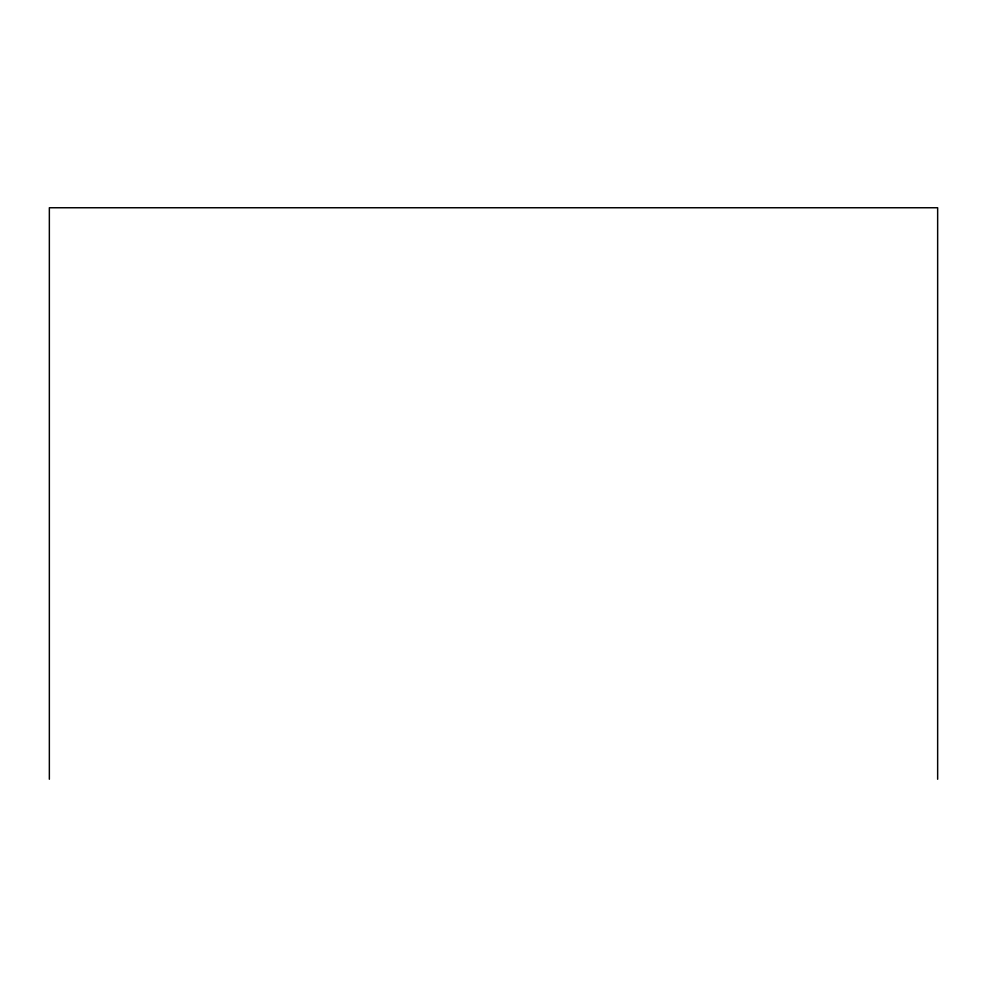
<?xml version="1.0" encoding="UTF-8"?>
<svg xmlns="http://www.w3.org/2000/svg" width="987" height="987" viewBox="0 0 987 987"><rect width="100%" height="100%" fill="white"/><g stroke="black" fill="none" stroke-linecap="round" stroke-linejoin="round"><path stroke-width="1.48" d="M937.65 779.249L937.65 207.751L49.35 207.751L49.35 779.249"/></g></svg>
